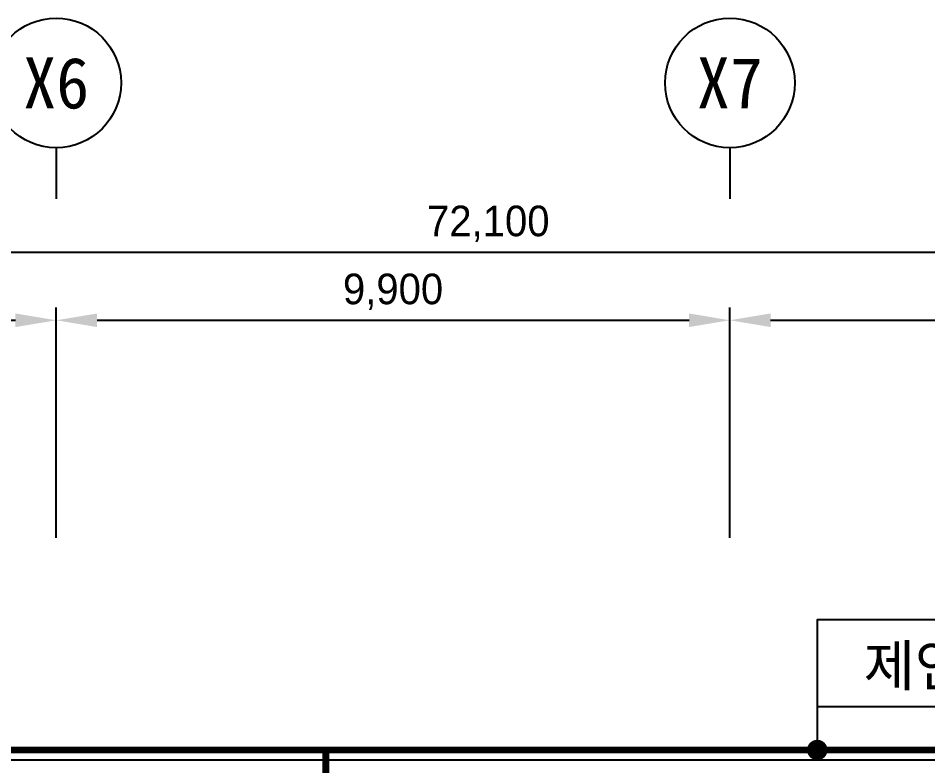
# Model space of a CAD drawing. Header units: millimetres. Extents: x 118559 to 211622, y 1329 to 63037.
# Drawn here: x 156470 to 169840, y 52041 to 63037 of the extents above; entities that cross this region are included whole.
import ezdxf
from ezdxf.enums import TextEntityAlignment as Align

# ---------------------------------------------------------------- set-up
doc = ezdxf.new("R2010")
doc.units = ezdxf.units.MM
doc.header["$LTSCALE"] = 120
doc.linetypes.add('HIDDENX2', pattern=[0.75, 0.5, -0.25])
for name, color, linetype in [('1구역', 41, 'Continuous'), ('ARCH', 9, 'Continuous'), ('duct-si', 7, 'Continuous'), ('FIRE-NOTE', 7, 'Continuous')]:
    doc.layers.add(name, color=color, linetype=linetype)
doc.styles.add('TT', font='')
doc.styles.add('돋움', font='')
doc.styles.add('울릉도l', font='')
doc.styles.get('TT').set_extended_font_data('Dotum')
doc.styles.get('돋움').set_extended_font_data('DotumChe')
doc.styles.get('울릉도l').set_extended_font_data('Dotum')
doc.dimstyles.new('HS-300', dxfattribs={"dimscale": 150, "dimtxt": 3, "dimasz": 4, "dimexe": 1.25, "dimexo": 2, "dimgap": 1, "dimtad": 1, "dimtoh": 1, "dimdec": 0, "dimlunit": 6, "dimtxsty": '울릉도l', "dimcen": 2.5, "dimclrd": 15, "dimclre": 15, "dimadec": 0, "dimazin": 0, "dimtfac": 1, "dimtdec": 0, "dimtmove": 0, "dimatfit": 3, "dimfxl": 0, "dimarcsym": 0})

# ---------------------------------------------------------------- blocks, each defined once
blk = doc.blocks.new('*U3')
blk.add_line((0, 5), (0, 0))
blk.add_circle((0, 11.35), 6.35)
at = {"color": 3, "style": '돋움'}
blk.add_attdef('NO', text='', height=5, dxfattribs=at).set_placement((0, 11.35), align=Align.MIDDLE_CENTER)
blk = doc.blocks.new('*D16')
at = {"layer": 'ARCH', "color": 1, "lineweight": -2}
for p, q in [((147130, 55394, 0), (147130, 58782, 0)), ((157030, 55394, 0), (157030, 58782, 0)), ((147730, 58594, 0), (156430, 58594, 0))]:
    blk.add_line(p, q, dxfattribs=at)
at = {"layer": 'ARCH', "color": 1}
for points in [[(147730, 58694, 0), (147730, 58494, 0), (147130, 58594, 0)], [(156430, 58694, 0), (156430, 58494, 0), (157030, 58594, 0)]]:
    blk.add_solid(points, dxfattribs=at)
at = {"layer": 'ARCH', "color": 0, "insert": (152080, 59013, 0), "char_height": 450, "attachment_point": 5, "style": '울릉도l'}
blk.add_mtext('9,900', dxfattribs=at)
blk = doc.blocks.new('*D17')
at = {"layer": 'ARCH', "color": 1, "lineweight": -2}
for p, q in [((157030, 55394, 0), (157030, 58782, 0)), ((166930, 55394, 0), (166930, 58782, 0)), ((157630, 58594, 0), (166330, 58594, 0))]:
    blk.add_line(p, q, dxfattribs=at)
at = {"layer": 'ARCH', "color": 1}
for points in [[(157630, 58694, 0), (157630, 58494, 0), (157030, 58594, 0)], [(166330, 58694, 0), (166330, 58494, 0), (166930, 58594, 0)]]:
    blk.add_solid(points, dxfattribs=at)
at = {"layer": 'ARCH', "color": 0, "insert": (161980, 59013, 0), "char_height": 450, "attachment_point": 5, "style": '울릉도l'}
blk.add_mtext('9,900', dxfattribs=at)
blk = doc.blocks.new('*D18')
at = {"layer": 'ARCH', "color": 1, "lineweight": -2}
for p, q in [((166930, 55394, 0), (166930, 58782, 0)), ((176830, 55394, 0), (176830, 58782, 0)), ((167530, 58594, 0), (176230, 58594, 0))]:
    blk.add_line(p, q, dxfattribs=at)
at = {"layer": 'ARCH', "color": 1}
for points in [[(167530, 58694, 0), (167530, 58494, 0), (166930, 58594, 0)], [(176230, 58694, 0), (176230, 58494, 0), (176830, 58594, 0)]]:
    blk.add_solid(points, dxfattribs=at)
at = {"layer": 'ARCH', "color": 0, "insert": (171880, 59013, 0), "char_height": 450, "attachment_point": 5, "style": '울릉도l'}
blk.add_mtext('9,900', dxfattribs=at)
blk = doc.blocks.new('*D7')
at = {"layer": 'ARCH', "color": 1, "lineweight": -2}
for p, q in [((127330, 55694, 0), (127330, 59782, 0)), ((199430, 55394, 0), (199430, 59782, 0)), ((127930, 59594, 0), (198830, 59594, 0))]:
    blk.add_line(p, q, dxfattribs=at)
at = {"layer": 'ARCH', "color": 1}
for points in [[(127930, 59694, 0), (127930, 59494, 0), (127330, 59594, 0)], [(198830, 59694, 0), (198830, 59494, 0), (199430, 59594, 0)]]:
    blk.add_solid(points, dxfattribs=at)
at = {"layer": 'ARCH', "color": 0, "insert": (163380, 60013, 0), "char_height": 450, "attachment_point": 5, "style": '울릉도l'}
blk.add_mtext('72,100', dxfattribs=at)

msp = doc.modelspace()

# ---------------------------------------------------------------- linework, layer by layer
at = {"layer": '1구역', "color": 1, "linetype": 'HIDDENX2', "ltscale": 7, "const_width": 100, "elevation": 0}
msp.add_lwpolyline([(140420.1, 51924.1), (140420.1, 46196.6), (140420.1, 44357), (157380.1, 44357), (157380.1, 42084.2), (160991.4, 42084.2), (160991.4, 52274.1), (140420.1, 52274.1)], close=True, dxfattribs=at)
at = {"layer": '1구역', "color": 4, "linetype": 'HIDDENX2', "ltscale": 7, "const_width": 100, "elevation": 0}
msp.add_lwpolyline([(177130.1, 40802.5), (179743.5, 40802.5), (179743.4, 44444), (194080.1, 44444.2), (194080.1, 46185.5), (200110.1, 46185.5), (200110.1, 52274.1), (160991.4, 52274.1), (160991.4, 42084.2), (169430.1, 42084.2), (169430.1, 35944.2), (167230.1, 35944.2), (167230.1, 31994.2), (177130, 31994.2), (177130.1, 40802.5)], dxfattribs=at)
at = {"layer": 'ARCH', "color": 9}
for p, q in [((200110.1, 52274.2, 0), (125538.3, 52274.1, 0)), ((200110.1, 52274.2, 0), (125538.3, 52274.1, 0)), ((200110.1, 52274.2, 0), (125538.3, 52274.1, 0)), ((199960.1, 52124.2, 0), (127180.1, 52124.1, 0)), ((199960.1, 52124.2, 0), (127180.1, 52124.1, 0)), ((199960.1, 52124.2, 0), (127180.1, 52124.1, 0))]:
    msp.add_line(p, q, dxfattribs=at)
at = {"layer": 'duct-si', "linetype": 'Continuous'}
msp.add_line((168215.5, 52915, 0), (168215.5, 52274.1, 0), dxfattribs=at)
at = {"layer": 'duct-si', "linetype": 'Continuous', "elevation": 0}
msp.add_lwpolyline([(168215.5, 52915), (174738.2, 52915), (174738.2, 54187.5), (168215.5, 54187.5)], close=True, dxfattribs=at)
at = {"layer": 'duct-si', "const_width": 150, "elevation": 0}
msp.add_lwpolyline([(168140.5, 52274.1, 1), (168290.5, 52274.1, 1)], format="xyb", close=True, dxfattribs=at)

# ---------------------------------------------------------------- block references
at = {"layer": 'ARCH', "color": 9, "xscale": 150, "yscale": 150, "zscale": 150}
for p, values in [((157028.9, 60381.8, 0), {'NO': 'X6'}), ((166930.9, 60381.7, 0), {'NO': 'X7'})]:
    msp.add_blockref('*U3', p, dxfattribs=at).add_auto_attribs(values)

# ---------------------------------------------------------------- texts
at = {"layer": 'FIRE-NOTE', "color": 6, "linetype": 'Continuous', "style": 'TT'}
msp.add_text('제연경계구역-3', height=600, dxfattribs=at).set_placement((171505.3, 53514.9, 0), align=Align.MIDDLE_CENTER)

# ---------------------------------------------------------------- dimensions: what is measured, and where the dimension line sits
at = {"layer": 'ARCH', "color": 9}
for base, p1, p2, picture, middle in [((199430.1, 59594.2, 0), (127330.1, 55394.2, 0), (199430.1, 55094.2, 0), '*D7', (163380.1, 60012.9, 0)), ((157030.1, 58594.2, 0), (147130.1, 55094.2, 0), (157030.1, 55094.2, 0), '*D16', (152080.1, 59012.9, 0)), ((166930.1, 58594.2, 0), (157030.1, 55094.2, 0), (166930.1, 55094.2, 0), '*D17', (161980.1, 59012.9, 0)), ((176830.1, 58594.2, 0), (166930.1, 55094.2, 0), (176830.1, 55094.2, 0), '*D18', (171880.1, 59012.9, 0))]:
    dim = msp.add_linear_dim(base=base, p1=p1, p2=p2, dimstyle='HS-300', override={"dimclrd": 1, "dimclre": 1, "dimtmove": 1}, dxfattribs=at)
    dim.commit()
    dim.dimension.update_dxf_attribs({"geometry": picture, "text_midpoint": middle})

doc.saveas('drawing.dxf')
